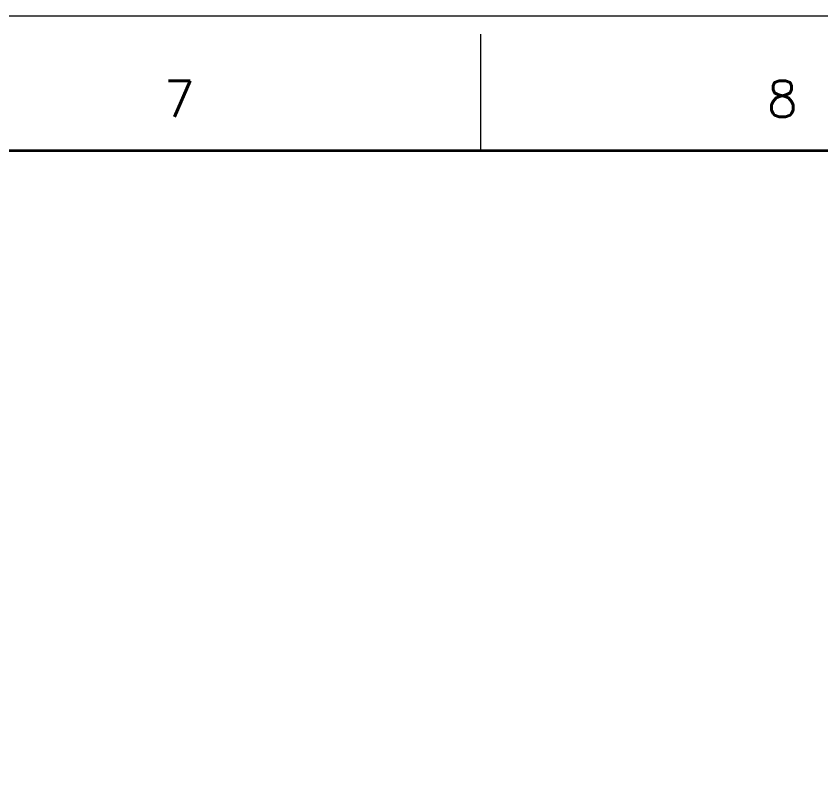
# Model space of a CAD drawing. Header units: millimetres. Extents: x 0 to 3313, y -19 to 2332.
# Drawn here: x 1769.6 to 2126.9, y 1995.8 to 2331.7 of the extents above; entities that cross this region are included whole.
import ezdxf
from ezdxf.enums import TextEntityAlignment as Align

# ---------------------------------------------------------------- set-up
doc = ezdxf.new("R2010")
doc.units = ezdxf.units.MM
doc.header["$LTSCALE"] = 1.6
doc.layers.add('90_FRAME', color=5, linetype='Continuous', lineweight=35)
doc.layers.add('91_BLANK', color=5, linetype='Continuous', lineweight=0, plot=False)
doc.styles.add('KSS_TXT', font='txt.shx', dxfattribs={"bigfont": 'extfont2.shx'})

msp = doc.modelspace()

# ---------------------------------------------------------------- linework, layer by layer
at = {"layer": '90_FRAME', "color": 4, "lineweight": 13}
msp.add_line((1975.903, 2271.831), (1975.903, 2323.679), dxfattribs=at)
at = {"layer": '90_FRAME'}
msp.add_lwpolyline([(155.384, 51.616), (3260.956, 51.616), (3260.956, 2271.831), (155.384, 2271.831)], close=True, dxfattribs=at)
at = {"layer": '91_BLANK'}
msp.add_lwpolyline([(0, 0), (3312.803, 0), (3312.803, 2331.679), (0, 2331.679)], close=True, dxfattribs=at)

# ---------------------------------------------------------------- texts
at = {"layer": '90_FRAME', "color": 0, "lineweight": 13, "style": 'KSS_TXT'}
for s, p in [('7', (1842.036, 2282.158)), ('8', (2109.77, 2282.158))]:
    msp.add_text(s, height=16, dxfattribs=at).set_placement(p, align=Align.BOTTOM_CENTER)

doc.saveas('drawing.dxf')
